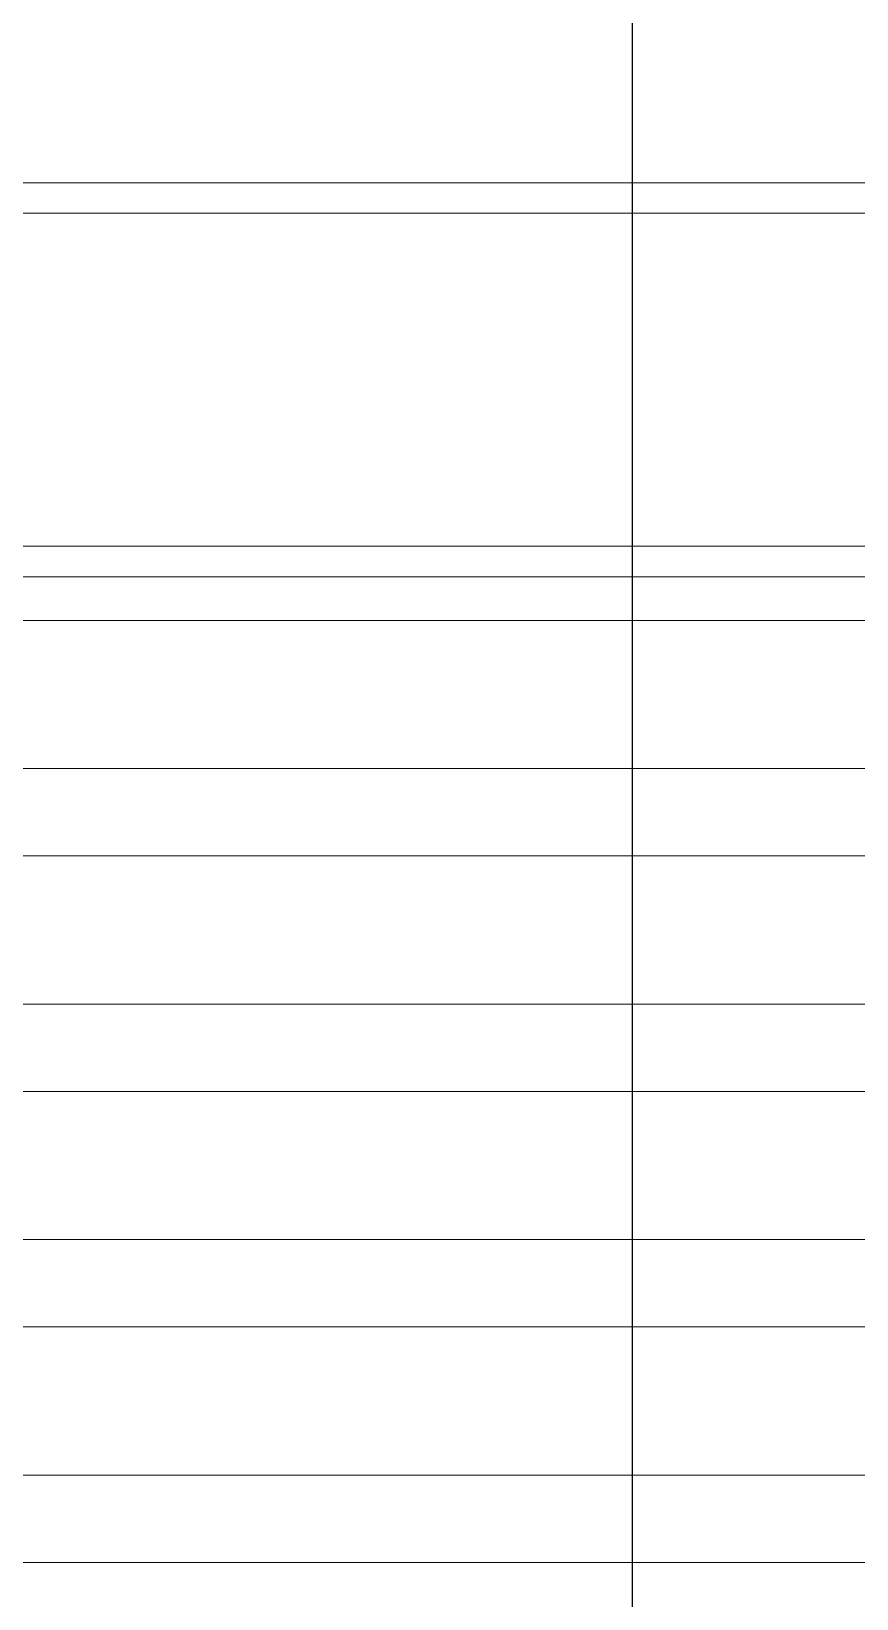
# Model space of a CAD drawing. Extents: x -76427 to 292734, y -42117 to 131250.
# Drawn here: x 8768.5 to 8811.8, y -36941.6 to -36859.4 of the extents above; entities that cross this region are included whole.
import ezdxf
from ezdxf.xclip import XClip

# ---------------------------------------------------------------- set-up
doc = ezdxf.new("R2010")
doc.units = 0
doc.header["$LTSCALE"] = 10
doc.header["$XCLIPFRAME"] = 2
for name, color, linetype in [('TPH12-SEC-@E$0$SIAGE1', 252, 'Continuous'), ('XFM7P10PV$0$U-PV-PIPE-SUS', 252, 'Continuous'), ('XFM7P10PV-200K$0$U-PV-PIPE-SUS', 200, 'Continuous')]:
    doc.layers.add(name, color=color, linetype=linetype)
for name, color, linetype, lineweight in [('XFM7P10PV$0$AP5B-SM-08-FNN-300-A(B)-LB1$0$A-GENM', 252, 'Continuous', 5), ('XFM7P10PV$0$AP5B-SM-08-FNN-300-A(B)-LB1$0$管配件', 252, 'Continuous', 5), ('XFM7P10PV-200K$0$AP5B-SM-08-FNN-300-A(B)-LB1$0$A-GENM', 7, 'Continuous', 5), ('XFM7P10PV-200K$0$AP5B-SM-08-FNN-300-A(B)-LB1$0$管配件', 7, 'Continuous', 5)]:
    doc.layers.add(name, color=color, linetype=linetype, lineweight=lineweight)

# ---------------------------------------------------------------- blocks, each defined once
blk = doc.blocks.new('TPH12-SEC-@E')
at = {"layer": 'TPH12-SEC-@E$0$SIAGE1'}
blk.add_line((38000, 385100), (38000, 391925), dxfattribs=at)
blk = doc.blocks.new('XFM7P10PV-200K$0$AP5B-SM-08-FNN-300-A(B)-LB1$0$Flange_ JIS 10K - 標準-V21-LB1-PX-X')
at = {"layer": 'XFM7P10PV-200K$0$AP5B-SM-08-FNN-300-A(B)-LB1$0$管配件', "color": 216, "true_color": 0x800080}
blk.add_line((-4439.9985, 15964.8714), (-4453.4258, 15964.8714), dxfattribs=at)
blk = doc.blocks.new('XFM7P10PV-200K$0$AP5B-SM-08-FNN-300-A(B)-LB1$0$不銹鋼軟接_150A - RFB-6x6-1677208-LB1-PX-X')
at = {"layer": 'XFM7P10PV-200K$0$AP5B-SM-08-FNN-300-A(B)-LB1$0$A-GENM', "color": 216, "true_color": 0x800080}
for p, q in [((-4431.8255, 15964.7135), (-4448.986, 15964.7135)), ((-4448.986, 15962.9672), (-4431.8255, 15962.9673)), ((-4447.5218, 15962.8072), (-4438.238, 15962.8072)), ((-4441.0552, 15962.578), (-4449.1199, 15962.578)), ((-4449.1199, 15961.802), (-4441.0552, 15961.802)), ((-4441.0552, 15961.3436), (-4449.1199, 15961.3435)), ((-4449.1199, 15960.5676), (-4441.0552, 15960.5676)), ((-4441.0552, 15960.1091), (-4449.1199, 15960.1091)), ((-4449.1199, 15959.3331), (-4441.0552, 15959.3331)), ((-4441.0552, 15958.8747), (-4449.1199, 15958.8747)), ((-4449.1199, 15958.0987), (-4441.0552, 15958.0987)), ((-4441.0552, 15957.6402), (-4449.1199, 15957.6402))]:
    blk.add_line(p, q, dxfattribs=at)
at = {"layer": 'XFM7P10PV-200K$0$AP5B-SM-08-FNN-300-A(B)-LB1$0$A-GENM', "color": 216, "true_color": 0x800080, "flags": 128}
for points in [[(-4440.791, 15962.578), (-4441.1544, 15962.578), (-4441.5159, 15962.578), (-4441.875, 15962.578), (-4442.2311, 15962.578), (-4442.5836, 15962.578), (-4442.932, 15962.578), (-4443.2757, 15962.578), (-4443.6142, 15962.578), (-4443.9468, 15962.578), (-4444.2732, 15962.578), (-4444.5927, 15962.578), (-4444.9049, 15962.578), (-4445.2092, 15962.578), (-4445.5052, 15962.578)], [(-4445.534, 15961.802), (-4445.2388, 15961.802), (-4444.9353, 15961.802), (-4444.6239, 15961.802), (-4444.3051, 15961.802), (-4443.9794, 15961.802), (-4443.6473, 15961.802), (-4443.3094, 15961.802), (-4442.9662, 15961.802), (-4442.6183, 15961.802), (-4442.2662, 15961.802), (-4441.9104, 15961.802), (-4441.5516, 15961.802), (-4441.1903, 15961.802), (-4440.827, 15961.802)], [(-4440.791, 15961.3436), (-4441.1544, 15961.3436), (-4441.5159, 15961.3436), (-4441.875, 15961.3436), (-4442.2311, 15961.3436), (-4442.5836, 15961.3436), (-4442.932, 15961.3436), (-4443.2757, 15961.3436), (-4443.6142, 15961.3435), (-4443.9468, 15961.3435), (-4444.2732, 15961.3435), (-4444.5927, 15961.3435), (-4444.9049, 15961.3435), (-4445.2092, 15961.3435), (-4445.5052, 15961.3435)], [(-4445.534, 15960.5676), (-4445.2388, 15960.5676), (-4444.9353, 15960.5676), (-4444.6239, 15960.5676), (-4444.3051, 15960.5676), (-4443.9794, 15960.5676), (-4443.6473, 15960.5676), (-4443.3094, 15960.5676), (-4442.9662, 15960.5676), (-4442.6183, 15960.5676), (-4442.2662, 15960.5676), (-4441.9104, 15960.5676), (-4441.5516, 15960.5676), (-4441.1903, 15960.5676), (-4440.827, 15960.5676)], [(-4440.791, 15960.1091), (-4441.1544, 15960.1091), (-4441.5159, 15960.1091), (-4441.875, 15960.1091), (-4442.2311, 15960.1091), (-4442.5836, 15960.1091), (-4442.932, 15960.1091), (-4443.2757, 15960.1091), (-4443.6142, 15960.1091), (-4443.9468, 15960.1091), (-4444.2732, 15960.1091), (-4444.5927, 15960.1091), (-4444.9049, 15960.1091), (-4445.2092, 15960.1091), (-4445.5052, 15960.1091)], [(-4445.534, 15959.3331), (-4445.2388, 15959.3331), (-4444.9353, 15959.3331), (-4444.6239, 15959.3331), (-4444.3051, 15959.3331), (-4443.9794, 15959.3331), (-4443.6473, 15959.3331), (-4443.3094, 15959.3331), (-4442.9662, 15959.3331), (-4442.6183, 15959.3331), (-4442.2662, 15959.3331), (-4441.9104, 15959.3331), (-4441.5516, 15959.3331), (-4441.1903, 15959.3331), (-4440.827, 15959.3331)], [(-4440.791, 15958.8747), (-4441.1544, 15958.8747), (-4441.5159, 15958.8747), (-4441.875, 15958.8747), (-4442.2311, 15958.8747), (-4442.5836, 15958.8747), (-4442.932, 15958.8747), (-4443.2757, 15958.8747), (-4443.6142, 15958.8747), (-4443.9468, 15958.8747), (-4444.2732, 15958.8747), (-4444.5927, 15958.8747), (-4444.9049, 15958.8747), (-4445.2092, 15958.8747), (-4445.5052, 15958.8747)], [(-4445.534, 15958.0987), (-4445.2388, 15958.0987), (-4444.9353, 15958.0987), (-4444.6239, 15958.0987), (-4444.3051, 15958.0987), (-4443.9794, 15958.0987), (-4443.6473, 15958.0987), (-4443.3094, 15958.0987), (-4442.9662, 15958.0987), (-4442.6183, 15958.0987), (-4442.2661, 15958.0987), (-4441.9104, 15958.0987), (-4441.5516, 15958.0987), (-4441.1902, 15958.0987), (-4440.827, 15958.0987)], [(-4440.791, 15957.6402), (-4441.1544, 15957.6402), (-4441.5159, 15957.6402), (-4441.875, 15957.6402), (-4442.2311, 15957.6402), (-4442.5836, 15957.6402), (-4442.932, 15957.6402), (-4443.2757, 15957.6402), (-4443.6142, 15957.6402), (-4443.9468, 15957.6402), (-4444.2732, 15957.6402), (-4444.5927, 15957.6402), (-4444.9049, 15957.6402), (-4445.2092, 15957.6402), (-4445.5051, 15957.6402)]]:
    blk.add_lwpolyline(points, dxfattribs=at)
blk = doc.blocks.new('XFM7P10PV-200K$0$AP5B-SM-08-FNN-300-A(B)-LB1$0$不銹鋼軟接_150A - 標準-1677211-LB1-PX-X')
blk.add_blockref('XFM7P10PV-200K$0$AP5B-SM-08-FNN-300-A(B)-LB1$0$不銹鋼軟接_150A - RFB-6x6-1677208-LB1-PX-X', (0, 0))
blk = doc.blocks.new('XFM7P10PV-200K')
at = {"layer": 'XFM7P10PV-200K$0$U-PV-PIPE-SUS', "xscale": -10, "yscale": 10, "zscale": 10}
for name in ['XFM7P10PV-200K$0$AP5B-SM-08-FNN-300-A(B)-LB1$0$不銹鋼軟接_150A - 標準-1677211-LB1-PX-X', 'XFM7P10PV-200K$0$AP5B-SM-08-FNN-300-A(B)-LB1$0$Flange_ JIS 10K - 標準-V21-LB1-PX-X']:
    blk.add_blockref(name, (-35641.733, -196516.107, 0), dxfattribs=at)
blk = doc.blocks.new('XFM7P10PV$0$AP5B-SM-08-FNN-300-A(B)-LB1$0$Flange_ JIS 10K - 標準-V21-LB1-PX-X')
at = {"layer": 'XFM7P10PV$0$AP5B-SM-08-FNN-300-A(B)-LB1$0$管配件', "color": 216, "true_color": 0x800080}
blk.add_line((-4439.9985, 15964.8714), (-4453.4258, 15964.8714), dxfattribs=at)
blk = doc.blocks.new('XFM7P10PV$0$AP5B-SM-08-FNN-300-A(B)-LB1$0$不銹鋼軟接_150A - RFB-6x6-1677208-LB1-PX-X')
at = {"layer": 'XFM7P10PV$0$AP5B-SM-08-FNN-300-A(B)-LB1$0$A-GENM', "color": 216, "true_color": 0x800080}
for p, q in [((-4431.8255, 15964.7135), (-4448.986, 15964.7135)), ((-4448.986, 15962.9672), (-4431.8255, 15962.9673)), ((-4447.5218, 15962.8072), (-4438.238, 15962.8072)), ((-4441.0552, 15962.578), (-4449.1199, 15962.578)), ((-4449.1199, 15961.802), (-4441.0552, 15961.802)), ((-4441.0552, 15961.3436), (-4449.1199, 15961.3435)), ((-4449.1199, 15960.5676), (-4441.0552, 15960.5676)), ((-4441.0552, 15960.1091), (-4449.1199, 15960.1091)), ((-4449.1199, 15959.3331), (-4441.0552, 15959.3331)), ((-4441.0552, 15958.8747), (-4449.1199, 15958.8747)), ((-4449.1199, 15958.0987), (-4441.0552, 15958.0987)), ((-4441.0552, 15957.6402), (-4449.1199, 15957.6402))]:
    blk.add_line(p, q, dxfattribs=at)
at = {"layer": 'XFM7P10PV$0$AP5B-SM-08-FNN-300-A(B)-LB1$0$A-GENM', "color": 216, "true_color": 0x800080, "flags": 128}
for points in [[(-4440.791, 15962.578), (-4441.1544, 15962.578), (-4441.5159, 15962.578), (-4441.875, 15962.578), (-4442.2311, 15962.578), (-4442.5836, 15962.578), (-4442.932, 15962.578), (-4443.2757, 15962.578), (-4443.6142, 15962.578), (-4443.9468, 15962.578), (-4444.2732, 15962.578), (-4444.5927, 15962.578), (-4444.9049, 15962.578), (-4445.2092, 15962.578), (-4445.5052, 15962.578)], [(-4445.534, 15961.802), (-4445.2388, 15961.802), (-4444.9353, 15961.802), (-4444.6239, 15961.802), (-4444.3051, 15961.802), (-4443.9794, 15961.802), (-4443.6473, 15961.802), (-4443.3094, 15961.802), (-4442.9662, 15961.802), (-4442.6183, 15961.802), (-4442.2662, 15961.802), (-4441.9104, 15961.802), (-4441.5516, 15961.802), (-4441.1903, 15961.802), (-4440.827, 15961.802)], [(-4440.791, 15961.3436), (-4441.1544, 15961.3436), (-4441.5159, 15961.3436), (-4441.875, 15961.3436), (-4442.2311, 15961.3436), (-4442.5836, 15961.3436), (-4442.932, 15961.3436), (-4443.2757, 15961.3436), (-4443.6142, 15961.3435), (-4443.9468, 15961.3435), (-4444.2732, 15961.3435), (-4444.5927, 15961.3435), (-4444.9049, 15961.3435), (-4445.2092, 15961.3435), (-4445.5052, 15961.3435)], [(-4445.534, 15960.5676), (-4445.2388, 15960.5676), (-4444.9353, 15960.5676), (-4444.6239, 15960.5676), (-4444.3051, 15960.5676), (-4443.9794, 15960.5676), (-4443.6473, 15960.5676), (-4443.3094, 15960.5676), (-4442.9662, 15960.5676), (-4442.6183, 15960.5676), (-4442.2662, 15960.5676), (-4441.9104, 15960.5676), (-4441.5516, 15960.5676), (-4441.1903, 15960.5676), (-4440.827, 15960.5676)], [(-4440.791, 15960.1091), (-4441.1544, 15960.1091), (-4441.5159, 15960.1091), (-4441.875, 15960.1091), (-4442.2311, 15960.1091), (-4442.5836, 15960.1091), (-4442.932, 15960.1091), (-4443.2757, 15960.1091), (-4443.6142, 15960.1091), (-4443.9468, 15960.1091), (-4444.2732, 15960.1091), (-4444.5927, 15960.1091), (-4444.9049, 15960.1091), (-4445.2092, 15960.1091), (-4445.5052, 15960.1091)], [(-4445.534, 15959.3331), (-4445.2388, 15959.3331), (-4444.9353, 15959.3331), (-4444.6239, 15959.3331), (-4444.3051, 15959.3331), (-4443.9794, 15959.3331), (-4443.6473, 15959.3331), (-4443.3094, 15959.3331), (-4442.9662, 15959.3331), (-4442.6183, 15959.3331), (-4442.2662, 15959.3331), (-4441.9104, 15959.3331), (-4441.5516, 15959.3331), (-4441.1903, 15959.3331), (-4440.827, 15959.3331)], [(-4440.791, 15958.8747), (-4441.1544, 15958.8747), (-4441.5159, 15958.8747), (-4441.875, 15958.8747), (-4442.2311, 15958.8747), (-4442.5836, 15958.8747), (-4442.932, 15958.8747), (-4443.2757, 15958.8747), (-4443.6142, 15958.8747), (-4443.9468, 15958.8747), (-4444.2732, 15958.8747), (-4444.5927, 15958.8747), (-4444.9049, 15958.8747), (-4445.2092, 15958.8747), (-4445.5052, 15958.8747)], [(-4445.534, 15958.0987), (-4445.2388, 15958.0987), (-4444.9353, 15958.0987), (-4444.6239, 15958.0987), (-4444.3051, 15958.0987), (-4443.9794, 15958.0987), (-4443.6473, 15958.0987), (-4443.3094, 15958.0987), (-4442.9662, 15958.0987), (-4442.6183, 15958.0987), (-4442.2661, 15958.0987), (-4441.9104, 15958.0987), (-4441.5516, 15958.0987), (-4441.1902, 15958.0987), (-4440.827, 15958.0987)], [(-4440.791, 15957.6402), (-4441.1544, 15957.6402), (-4441.5159, 15957.6402), (-4441.875, 15957.6402), (-4442.2311, 15957.6402), (-4442.5836, 15957.6402), (-4442.932, 15957.6402), (-4443.2757, 15957.6402), (-4443.6142, 15957.6402), (-4443.9468, 15957.6402), (-4444.2732, 15957.6402), (-4444.5927, 15957.6402), (-4444.9049, 15957.6402), (-4445.2092, 15957.6402), (-4445.5051, 15957.6402)]]:
    blk.add_lwpolyline(points, dxfattribs=at)
blk = doc.blocks.new('XFM7P10PV$0$AP5B-SM-08-FNN-300-A(B)-LB1$0$不銹鋼軟接_150A - 標準-1677211-LB1-PX-X')
blk.add_blockref('XFM7P10PV$0$AP5B-SM-08-FNN-300-A(B)-LB1$0$不銹鋼軟接_150A - RFB-6x6-1677208-LB1-PX-X', (0, 0))
blk = doc.blocks.new('XFM7P10PV')
at = {"layer": 'XFM7P10PV$0$U-PV-PIPE-SUS', "xscale": -10, "yscale": 10, "zscale": 10}
for name in ['XFM7P10PV$0$AP5B-SM-08-FNN-300-A(B)-LB1$0$不銹鋼軟接_150A - 標準-1677211-LB1-PX-X', 'XFM7P10PV$0$AP5B-SM-08-FNN-300-A(B)-LB1$0$Flange_ JIS 10K - 標準-V21-LB1-PX-X']:
    blk.add_blockref(name, (-35641.733, -196516.107, 0), dxfattribs=at)

msp = doc.modelspace()

# ---------------------------------------------------------------- block references
for name in ['XFM7P10PV', 'XFM7P10PV-200K']:
    msp.add_blockref(name, (0, 0))
ref = msp.add_blockref('TPH12-SEC-@E', (-29200, -422554.632))
XClip(ref).set_block_clipping_path([(33964.7926547826, 380750.0000000001), (50300, 392150)])

doc.saveas('drawing.dxf')
